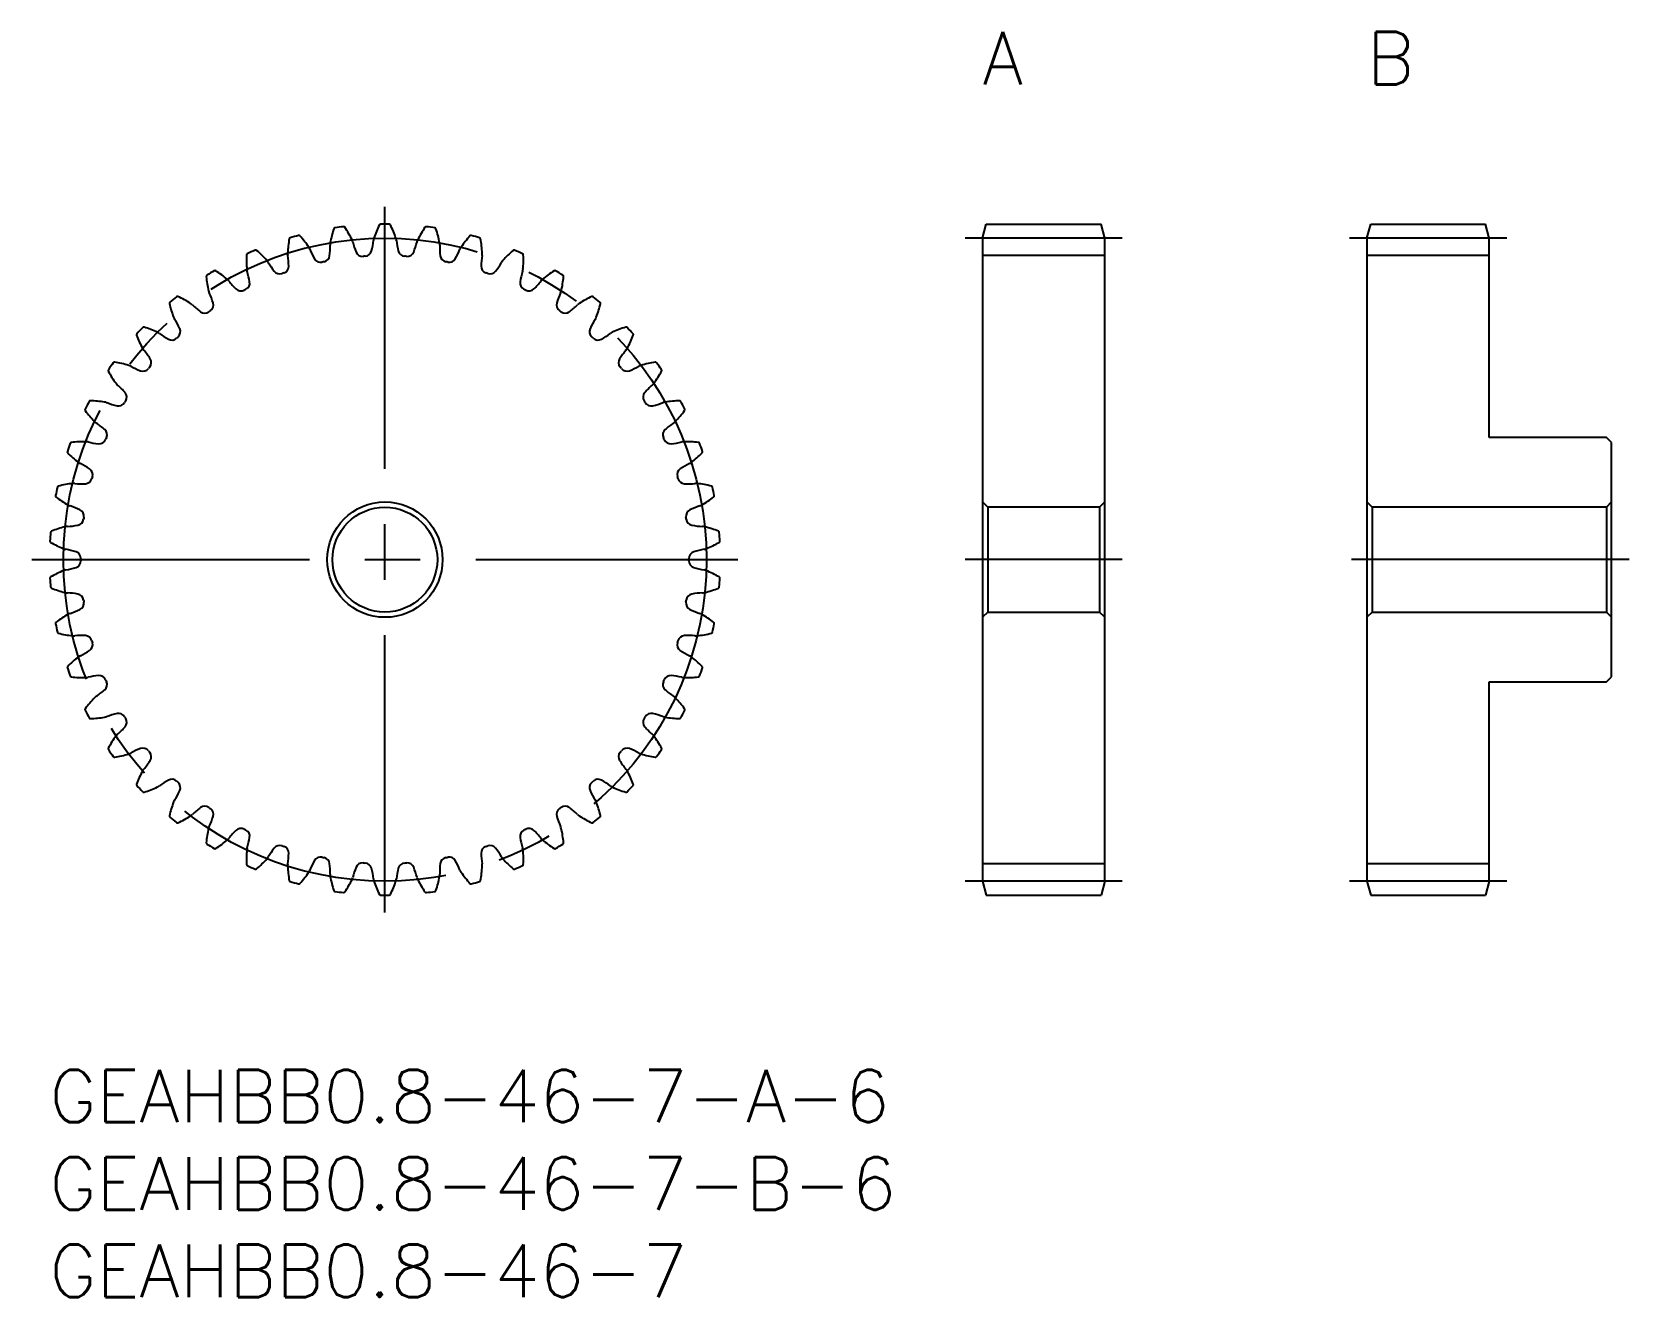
# Model space of a CAD drawing. Extents: x -1 to 90.4, y -13 to 59.4.
import ezdxf

# ---------------------------------------------------------------- set-up
doc = ezdxf.new("R2010")
doc.units = 0
doc.header["$LTSCALE"] = 0.5
doc.linetypes.add('CENTER', pattern=[50.8, 31.75, -6.35, 6.35, -6.35])
for name, color, linetype in [('MSM_CENTER', 1, 'CENTER'), ('MSM_CONTINUOUS', 7, 'CONTINUOUS'), ('MSM_PART_NUMBER', 7, 'CONTINUOUS')]:
    doc.layers.add(name, color=color, linetype=linetype)
doc.styles.get("Standard").update_dxf_attribs({"font": 'txt.shx', "height": 1, "bigfont": 'bigfont.shx'})

# ---------------------------------------------------------------- blocks, each defined once
blk = doc.blocks.new('*U2')
at = {"layer": 'MSM_PART_NUMBER'}
blk.add_text('GEAHBB0.8-46-7-A-6', height=3, dxfattribs=at).set_placement((0, -3))
blk = doc.blocks.new('*U3')
at = {"layer": 'MSM_PART_NUMBER'}
blk.add_text('GEAHBB0.8-46-7-B-6', height=3, dxfattribs=at).set_placement((0, -8))
blk = doc.blocks.new('*U4')
at = {"layer": 'MSM_PART_NUMBER'}
blk.add_text('GEAHBB0.8-46-7', height=3, dxfattribs=at).set_placement((0, -13))
blk = doc.blocks.new('*U5')
at = {"layer": 'MSM_PART_NUMBER'}
blk.add_text('A', height=3, dxfattribs=at).set_placement((53.4, 56.4))
blk = doc.blocks.new('*U6')
at = {"layer": 'MSM_PART_NUMBER'}
blk.add_text('B', height=3, dxfattribs=at).set_placement((75.4, 56.4))

msp = doc.modelspace()

# ---------------------------------------------------------------- linework, layer by layer
at = {"layer": 'MSM_CENTER'}
for p, q in [((19.2, 9), (19.2, 49.4)), ((61.4, 47.6), (52.4, 47.6)), ((83.4, 47.6), (74.4, 47.6)), ((-1, 29.2), (39.4, 29.2)), ((61.4, 29.2), (52.4, 29.2)), ((90.4, 29.2), (74.4, 29.2)), ((61.4, 10.8), (52.4, 10.8)), ((83.4, 10.8), (74.4, 10.8))]:
    msp.add_line(p, q, dxfattribs=at)
msp.add_circle((19.2, 29.2), 18.4, dxfattribs=at)
at = {"layer": 'MSM_CONTINUOUS'}
for p, q in [((53.4, 47.6), (53.614, 48.4)), ((53.4, 47.6), (53.4, 10.8)), ((53.614, 48.4), (60.186, 48.4)), ((60.4, 47.6), (60.186, 48.4)), ((60.4, 10.8), (60.4, 47.6)), ((75.4, 47.6), (75.614, 48.4)), ((75.4, 47.6), (75.4, 10.8)), ((75.614, 48.4), (82.186, 48.4)), ((82.4, 47.6), (82.186, 48.4)), ((82.4, 36.2), (82.4, 47.6)), ((60.4, 46.6), (53.4, 46.6)), ((82.4, 46.6), (75.4, 46.6)), ((89.1, 36.2), (82.4, 36.2)), ((89.4, 35.9), (89.1, 36.2)), ((89.4, 22.5), (89.4, 35.9)), ((53.4, 32.5), (53.7, 32.2)), ((53.7, 32.2), (53.7, 26.2)), ((60.1, 32.2), (53.7, 32.2)), ((60.1, 32.2), (60.4, 32.5)), ((60.1, 32.2), (60.1, 26.2)), ((75.4, 32.5), (75.7, 32.2)), ((75.7, 32.2), (75.7, 26.2)), ((89.1, 32.2), (75.7, 32.2)), ((89.1, 32.2), (89.4, 32.5)), ((89.1, 32.2), (89.1, 26.2)), ((53.7, 26.2), (53.4, 25.9)), ((53.7, 26.2), (60.1, 26.2)), ((60.4, 25.9), (60.1, 26.2)), ((75.7, 26.2), (75.4, 25.9)), ((75.7, 26.2), (89.1, 26.2)), ((89.4, 25.9), (89.1, 26.2)), ((82.4, 10.8), (82.4, 22.2)), ((82.4, 22.2), (89.1, 22.2)), ((89.1, 22.2), (89.4, 22.5)), ((60.4, 11.8), (53.4, 11.8)), ((82.4, 11.8), (75.4, 11.8)), ((53.4, 10.8), (53.614, 10)), ((60.4, 10.8), (60.186, 10)), ((75.4, 10.8), (75.614, 10)), ((82.4, 10.8), (82.186, 10)), ((53.614, 10), (60.186, 10)), ((75.614, 10), (82.186, 10))]:
    msp.add_line(p, q, dxfattribs=at)
for radius in [3.3, 3]:
    msp.add_circle((19.2, 29.2), radius, dxfattribs=at)
for centre, radius, start, end in [((19.379, 46.498), 5.75, 169.3754, 177.6087), ((13.806, 47.543), 0.08, 106.38657, 169.3754), ((19.2, 29.2), 19.2, 104.91777, 106.38657), ((14.278, 47.676), 0.08, 41.92895, 104.91777), ((10.06, 43.887), 5.75, 33.69565, 41.92895), ((21.732, 46.313), 5.75, 161.54931, 169.78261), ((16.354, 48.107), 0.08, 98.56049, 161.54931), ((19.2, 29.2), 19.2, 97.09169, 98.56049), ((16.839, 48.174), 0.08, 34.10292, 97.09169), ((12.145, 44.995), 5.75, 25.86956, 34.10286), ((19.2, 47.385), 0.661, 161.95652, 173.36035), ((24.039, 45.808), 5.75, 153.72322, 161.95652), ((18.955, 48.318), 0.08, 90.7344, 153.72322), ((19.2, 29.2), 19.2, 89.2656, 90.7344), ((19.445, 48.318), 0.08, 26.27678, 89.2656), ((14.361, 45.808), 5.75, 18.04348, 26.27678), ((19.2, 47.385), 0.661, 6.63965, 18.04348), ((26.255, 44.995), 5.75, 145.89714, 154.13044), ((21.561, 48.174), 0.08, 82.90831, 145.89714), ((19.2, 29.2), 19.2, 81.43951, 82.90831), ((22.046, 48.107), 0.08, 18.45069, 81.43947), ((16.668, 46.313), 5.75, 10.21739, 18.45069), ((28.34, 43.887), 5.75, 138.07105, 146.30435), ((24.122, 47.676), 0.08, 75.08223, 138.07105), ((19.2, 29.2), 19.2, 73.61343, 75.08223), ((24.594, 47.543), 0.08, 10.6246, 73.61338), ((19.021, 46.498), 5.75, 2.3913, 10.6246), ((17.022, 46.361), 5.75, 177.20148, 185.43478), ((11.358, 46.638), 0.08, 114.21266, 177.20148), ((19.2, 29.2), 19.2, 112.74386, 114.21266), ((11.808, 46.833), 0.08, 49.7551, 112.74386), ((8.145, 42.505), 5.75, 41.52174, 49.75504), ((14.294, 46.71), 0.661, 177.60869, 189.01252), ((14.294, 46.71), 0.661, 22.29183, 33.69566), ((19.161, 48.706), 4.6, 202.29182, 209.85269), ((11.464, 47.106), 4.6, 353.62557, 1.18644), ((16.724, 47.215), 0.661, 169.78261, 181.18644), ((16.724, 47.215), 0.661, 14.46574, 25.86957), ((21.818, 48.529), 4.6, 194.46573, 202.0266), ((17.924, 46.954), 0.4, 202.0266, 274.10974), ((18.046, 46.963), 0.4, 273.71635, 345.79949), ((13.975, 47.993), 4.6, 345.79948, 353.36035), ((24.425, 47.993), 4.6, 186.63965, 194.20052), ((20.354, 46.963), 0.4, 194.20051, 266.28365), ((20.476, 46.954), 0.4, 265.89026, 337.9734), ((16.582, 48.529), 4.6, 337.9734, 345.53427), ((21.676, 47.215), 0.661, 154.13043, 165.53426), ((21.676, 47.215), 0.661, 358.81356, 10.21739), ((26.936, 47.106), 4.6, 178.81356, 186.37443), ((19.239, 48.706), 4.6, 330.14731, 337.70818), ((24.106, 46.71), 0.661, 146.30434, 157.70817), ((24.106, 46.71), 0.661, 350.98748, 2.39131), ((30.255, 42.505), 5.75, 130.24496, 138.47826), ((26.592, 46.833), 0.08, 67.25614, 130.24496), ((19.2, 29.2), 19.2, 65.78734, 67.25614), ((27.042, 46.638), 0.08, 2.79852, 65.78729), ((21.378, 46.361), 5.75, 354.56522, 2.79852), ((19.2, 29.2), 19.2, 120.56995, 122.03875), ((9.476, 45.662), 0.08, 57.58112, 120.56995), ((6.436, 40.876), 5.75, 49.34783, 57.58112), ((11.955, 45.879), 0.661, 185.43478, 196.83861), ((11.955, 45.879), 0.661, 30.11791, 41.52174), ((16.506, 48.519), 4.6, 210.11791, 217.67878), ((13.182, 45.952), 0.4, 217.67878, 289.76191), ((13.297, 45.993), 0.4, 289.36852, 1.45166), ((9.098, 45.886), 4.6, 1.45166, 9.01253), ((15.519, 46.615), 0.4, 209.85269, 281.93583), ((19.2, 29.2), 17.4, 101.54244, 101.93583), ((15.638, 46.64), 0.4, 281.54244, 353.62557), ((19.2, 29.2), 17.4, 93.71635, 94.10974), ((19.2, 29.2), 17.4, 85.89026, 86.28365), ((22.762, 46.64), 0.4, 186.37443, 258.45756), ((19.2, 29.2), 17.4, 78.06417, 78.45756), ((22.881, 46.615), 0.4, 258.06417, 330.14731), ((29.302, 45.886), 4.6, 170.98747, 178.54834), ((25.103, 45.993), 0.4, 178.54834, 250.63148), ((25.218, 45.952), 0.4, 250.23809, 322.32122), ((21.894, 48.519), 4.6, 322.32122, 329.88209), ((26.445, 45.879), 0.661, 138.47826, 149.88209), ((26.445, 45.879), 0.661, 343.16139, 354.56522), ((31.964, 40.876), 5.75, 122.41888, 130.65217), ((28.924, 45.662), 0.08, 59.43005, 122.41888), ((19.2, 29.2), 19.2, 57.96125, 59.43005), ((9.057, 45.408), 0.08, 122.03875, 185.02757), ((14.705, 45.905), 5.75, 185.02757, 193.26087), ((9.752, 44.737), 0.661, 37.944, 49.34783), ((13.9, 47.972), 4.6, 217.944, 225.50486), ((11.065, 45.032), 0.4, 297.19461, 9.27775), ((6.92, 44.355), 4.6, 9.27775, 16.83861), ((19.2, 29.2), 17.4, 109.36852, 109.76191), ((19.2, 29.2), 17.4, 70.23809, 70.63148), ((27.335, 45.032), 0.4, 170.72225, 242.80539), ((31.48, 44.355), 4.6, 163.16139, 170.72225), ((24.5, 47.972), 4.6, 314.49514, 322.056), ((28.648, 44.737), 0.661, 130.65217, 142.056), ((23.695, 45.905), 5.75, 346.73913, 354.97243), ((29.343, 45.408), 0.08, 354.97243, 57.96121), ((6.944, 43.876), 0.08, 129.86483, 192.85366), ((19.2, 29.2), 19.2, 128.39604, 129.86483), ((7.325, 44.185), 0.08, 65.40721, 128.39604), ((4.965, 39.029), 5.75, 57.17391, 65.40721), ((9.752, 44.737), 0.661, 193.26087, 204.6647), ((4.971, 42.542), 4.6, 17.10383, 24.6647), ((8.985, 43.777), 0.4, 305.0207, 17.10383), ((10.957, 44.976), 0.4, 225.50486, 297.588), ((19.2, 29.2), 17.4, 117.19461, 117.588), ((19.2, 29.2), 17.4, 62.412, 62.80539), ((27.443, 44.976), 0.4, 242.412, 314.49514), ((29.415, 43.777), 0.4, 162.89617, 234.9793), ((33.429, 42.542), 4.6, 155.3353, 162.89617), ((28.648, 44.737), 0.661, 335.3353, 346.73913), ((33.435, 39.029), 5.75, 114.59279, 122.82609), ((31.075, 44.185), 0.08, 51.60396, 114.59279), ((19.2, 29.2), 19.2, 50.13517, 51.60396), ((31.456, 43.876), 0.08, 347.14634, 50.13512), ((12.472, 45.137), 5.75, 192.85366, 201.08696), ((7.724, 43.306), 0.661, 201.08695, 212.49078), ((7.724, 43.306), 0.661, 45.77009, 57.17392), ((11.393, 47.076), 4.6, 225.77008, 233.33095), ((8.885, 43.707), 0.4, 233.33095, 305.41409), ((19.2, 29.2), 17.4, 125.0207, 125.41409), ((19.2, 29.2), 17.4, 54.58591, 54.9793), ((29.515, 43.707), 0.4, 234.58591, 306.66905), ((27.007, 47.076), 4.6, 306.66905, 314.22992), ((30.676, 43.306), 0.661, 122.82608, 134.22991), ((30.676, 43.306), 0.661, 327.50922, 338.91305), ((25.928, 45.137), 5.75, 338.91304, 347.14634), ((5.06, 42.07), 0.08, 137.69092, 200.67975), ((19.2, 29.2), 19.2, 136.22212, 137.69092), ((5.395, 42.428), 0.08, 73.23336, 136.22212), ((3.759, 36.999), 5.75, 65, 73.2333), ((5.91, 41.612), 0.661, 53.59617, 65), ((9.032, 45.846), 4.6, 233.59617, 241.15704), ((3.287, 40.48), 4.6, 24.92992, 32.49079), ((7.095, 42.251), 0.4, 312.84678, 24.92992), ((31.305, 42.251), 0.4, 155.07008, 227.15322), ((35.113, 40.48), 4.6, 147.50921, 155.07008), ((29.368, 45.846), 4.6, 298.84296, 306.40383), ((32.49, 41.612), 0.661, 115, 126.40383), ((34.641, 36.999), 5.75, 106.7667, 115), ((33.005, 42.428), 0.08, 43.77788, 106.7667), ((19.2, 29.2), 19.2, 42.30908, 43.77788), ((33.34, 42.07), 0.08, 339.32025, 42.30904), ((10.365, 44.073), 5.75, 200.67975, 208.91304), ((5.91, 41.612), 0.661, 208.91304, 220.31687), ((1.899, 38.208), 4.6, 32.75601, 40.31687), ((7.006, 42.167), 0.4, 241.15704, 313.24017), ((19.2, 29.2), 17.4, 132.84678, 133.24017), ((19.2, 29.2), 17.4, 46.75983, 47.15322), ((31.394, 42.167), 0.4, 226.75983, 298.84296), ((36.501, 38.208), 4.6, 139.68313, 147.24399), ((32.49, 41.612), 0.661, 319.68313, 331.08696), ((28.035, 44.073), 5.75, 331.08696, 339.32025), ((19.2, 29.2), 19.2, 144.04821, 145.51701), ((3.722, 40.425), 0.08, 81.05938, 144.04821), ((2.841, 34.824), 5.75, 72.82609, 81.05938), ((4.344, 39.687), 0.661, 61.42226, 72.82609), ((6.86, 44.306), 4.6, 241.42226, 248.98312), ((19.2, 29.2), 17.4, 140.67287, 141.06626), ((5.431, 40.481), 0.4, 320.67287, 32.75601), ((32.969, 40.481), 0.4, 147.24399, 219.32713), ((19.2, 29.2), 17.4, 38.93374, 39.32713), ((31.54, 44.306), 4.6, 291.01688, 298.57774), ((34.056, 39.687), 0.661, 107.17391, 118.57774), ((35.559, 34.824), 5.75, 98.94062, 107.17391), ((34.678, 40.425), 0.08, 35.95179, 98.94062), ((19.2, 29.2), 19.2, 34.48299, 35.95179), ((3.439, 40.025), 0.08, 145.51701, 208.50583), ((8.422, 42.731), 5.75, 208.50583, 216.73913), ((5.354, 40.386), 0.4, 248.98312, 321.06626), ((33.046, 40.386), 0.4, 218.93374, 291.01688), ((29.978, 42.731), 5.75, 323.26087, 331.49417), ((34.961, 40.025), 0.08, 331.49417, 34.48295), ((4.344, 39.687), 0.661, 216.73913, 228.14296), ((0.833, 35.768), 4.6, 40.58209, 48.14296), ((4.023, 38.501), 0.4, 328.49896, 40.58209), ((34.377, 38.501), 0.4, 139.41791, 211.50104), ((37.567, 35.768), 4.6, 131.85704, 139.41791), ((34.056, 39.687), 0.661, 311.85704, 323.26087), ((2.112, 37.778), 0.08, 153.34309, 216.33192), ((19.2, 29.2), 19.2, 151.8743, 153.34309), ((6.68, 41.137), 5.75, 216.33192, 224.56522), ((2.338, 38.213), 0.08, 88.88547, 151.8743), ((2.227, 32.544), 5.75, 80.65217, 88.88547), ((3.054, 37.566), 0.661, 69.24835, 80.65218), ((4.918, 42.486), 4.6, 249.24834, 256.80921), ((3.96, 38.396), 0.4, 256.80921, 328.89235), ((19.2, 29.2), 17.4, 148.49896, 148.89235), ((19.2, 29.2), 17.4, 31.10765, 31.50104), ((34.44, 38.396), 0.4, 211.10765, 283.19079), ((33.482, 42.486), 4.6, 283.19079, 290.75166), ((35.346, 37.566), 0.661, 99.34782, 110.75165), ((36.173, 32.544), 5.75, 91.11453, 99.34783), ((31.72, 41.137), 5.75, 315.43478, 323.66808), ((36.062, 38.213), 0.08, 28.1257, 91.11453), ((19.2, 29.2), 19.2, 26.65691, 28.1257), ((36.288, 37.778), 0.08, 323.66808, 26.65687), ((3.054, 37.566), 0.661, 224.56521, 235.96904), ((0.11, 33.206), 4.6, 48.40818, 55.96905), ((2.898, 36.348), 0.4, 336.32504, 48.40818), ((35.502, 36.348), 0.4, 131.59182, 203.67496), ((38.29, 33.206), 4.6, 124.03095, 131.59182), ((35.346, 37.566), 0.661, 304.03096, 315.43479), ((19.2, 29.2), 19.2, 159.70038, 161.16918), ((1.268, 35.833), 0.08, 96.71156, 159.70038), ((1.93, 30.202), 5.75, 88.47826, 96.71156), ((2.065, 35.29), 0.661, 77.07443, 88.47826), ((3.242, 40.417), 4.6, 257.07443, 264.6353), ((2.849, 36.235), 0.4, 264.6353, 336.71843), ((19.2, 29.2), 17.4, 156.32504, 156.71843), ((19.2, 29.2), 17.4, 23.28157, 23.67496), ((35.551, 36.235), 0.4, 203.28157, 275.3647), ((35.158, 40.417), 4.6, 275.3647, 282.92557), ((36.335, 35.29), 0.661, 91.52174, 102.92557), ((36.47, 30.202), 5.75, 83.28844, 91.52174), ((37.132, 35.833), 0.08, 20.29962, 83.28844), ((19.2, 29.2), 19.2, 18.83082, 20.29962), ((1.103, 35.371), 0.08, 161.16918, 224.15801), ((5.171, 39.321), 5.75, 224.15801, 232.3913), ((2.065, 35.29), 0.661, 232.3913, 243.79513), ((36.335, 35.29), 0.661, 296.20487, 307.6087), ((33.229, 39.321), 5.75, 307.6087, 315.84199), ((37.297, 35.371), 0.08, 315.84199, 18.83077), ((-0.258, 30.57), 4.6, 56.23427, 63.79513), ((2.044, 33.944), 0.4, 272.46138, 344.54452), ((2.077, 34.061), 0.4, 344.15113, 56.23427), ((19.2, 29.2), 17.4, 164.15113, 164.54452), ((36.323, 34.061), 0.4, 123.76573, 195.84887), ((19.2, 29.2), 17.4, 15.45548, 15.84887), ((36.356, 33.944), 0.4, 195.45548, 267.53862), ((38.658, 30.57), 4.6, 116.20487, 123.76573), ((19.2, 29.2), 19.2, 167.52647, 168.99527), ((0.531, 33.33), 0.08, 104.53765, 167.52647), ((1.955, 27.841), 5.75, 96.30435, 104.53765), ((1.396, 32.9), 0.661, 84.90052, 96.30435), ((1.863, 38.14), 4.6, 264.90052, 272.46138), ((36.537, 38.14), 4.6, 267.53862, 275.09948), ((37.004, 32.9), 0.661, 83.69565, 95.09948), ((36.445, 27.841), 5.75, 75.46235, 83.69565), ((37.869, 33.33), 0.08, 12.47353, 75.46235), ((19.2, 29.2), 19.2, 11.00473, 12.47353), ((0.432, 32.85), 0.08, 168.99527, 231.98409), ((3.924, 37.317), 5.75, 231.98409, 240.21739), ((1.396, 32.9), 0.661, 240.21739, 251.62122), ((-0.263, 27.907), 4.6, 64.06035, 71.62122), ((1.574, 31.684), 0.4, 351.97722, 64.06035), ((36.826, 31.684), 0.4, 115.93965, 188.02278), ((38.663, 27.907), 4.6, 108.37878, 115.93965), ((37.004, 32.9), 0.661, 288.37878, 299.78261), ((34.476, 37.317), 5.75, 299.78261, 308.01591), ((37.968, 32.85), 0.08, 308.01591, 11.00469), ((2.3, 25.506), 5.75, 104.13043, 112.36373), ((1.058, 30.441), 0.661, 92.72661, 104.13044), ((0.808, 35.696), 4.6, 272.7266, 280.28747), ((1.558, 31.563), 0.4, 280.28747, 352.37061), ((19.2, 29.2), 17.4, 171.97722, 172.37061), ((19.2, 29.2), 17.4, 7.62939, 8.02278), ((36.842, 31.563), 0.4, 187.62939, 259.71253), ((37.592, 35.696), 4.6, 259.71253, 267.2734), ((37.342, 30.441), 0.661, 75.86956, 87.27339), ((36.1, 25.506), 5.75, 67.63627, 75.86957), ((0.109, 30.26), 0.08, 176.82136, 239.81018), ((19.2, 29.2), 19.2, 175.35256, 176.82136), ((0.143, 30.749), 0.08, 112.36373, 175.35255), ((2.961, 35.161), 5.75, 239.81018, 248.04348), ((35.439, 35.161), 5.75, 291.95652, 300.18982), ((38.257, 30.749), 0.08, 4.64744, 67.63627), ((38.291, 30.26), 0.08, 300.18982, 3.1786), ((19.2, 29.2), 19.2, 3.17864, 4.64744), ((1.058, 30.441), 0.661, 248.04347, 259.44731), ((0.094, 25.269), 4.6, 71.88644, 79.44731), ((1.4, 29.261), 0.4, 359.8033, 71.88644), ((19.2, 29.2), 17.4, 179.8033, 180.1967), ((37, 29.261), 0.4, 108.11356, 180.1967), ((19.2, 29.2), 17.4, 359.8033, 0.1967), ((38.306, 25.269), 4.6, 100.55269, 108.11356), ((37.342, 30.441), 0.661, 280.55269, 291.95653), ((2.961, 23.239), 5.75, 111.95652, 120.18982), ((1.058, 27.959), 0.661, 100.55269, 111.95653), ((0.094, 33.131), 4.6, 280.55269, 288.11356), ((1.4, 29.139), 0.4, 288.11356, 0.1967), ((37, 29.139), 0.4, 179.8033, 251.88644), ((38.306, 33.131), 4.6, 251.88644, 259.44731), ((37.342, 27.959), 0.661, 68.04347, 79.44731), ((35.439, 23.239), 5.75, 59.81018, 68.04348), ((0.109, 28.14), 0.08, 120.18988, 183.17862), ((19.2, 29.2), 19.2, 183.17864, 184.64744), ((0.143, 27.651), 0.08, 184.64744, 247.63627), ((2.3, 32.894), 5.75, 247.63627, 255.86957), ((36.1, 32.894), 5.75, 284.13043, 292.36373), ((38.257, 27.651), 0.08, 292.36373, 355.35252), ((38.291, 28.14), 0.08, 356.82136, 59.81018), ((19.2, 29.2), 19.2, 355.35256, 356.82136), ((1.058, 27.959), 0.661, 255.86956, 267.27339), ((0.808, 22.704), 4.6, 79.71253, 87.2734), ((1.558, 26.837), 0.4, 7.62939, 79.71253), ((1.574, 26.716), 0.4, 295.93965, 8.02278), ((19.2, 29.2), 17.4, 187.62939, 188.02278), ((36.826, 26.716), 0.4, 171.97722, 244.06035), ((19.2, 29.2), 17.4, 351.97722, 352.37061), ((36.842, 26.837), 0.4, 100.28747, 172.37061), ((37.592, 22.704), 4.6, 92.7266, 100.28747), ((37.342, 27.959), 0.661, 272.72661, 284.13044), ((0.432, 25.55), 0.08, 128.01597, 191.00471), ((3.924, 21.083), 5.75, 119.78261, 128.01591), ((1.396, 25.5), 0.661, 108.37878, 119.78261), ((-0.263, 30.493), 4.6, 288.37878, 295.93965), ((38.663, 30.493), 4.6, 244.06035, 251.62122), ((37.004, 25.5), 0.661, 60.21739, 71.62122), ((34.476, 21.083), 5.75, 51.98409, 60.21739), ((37.968, 25.55), 0.08, 348.99527, 51.98409), ((19.2, 29.2), 19.2, 191.00473, 192.47353), ((0.531, 25.07), 0.08, 192.47353, 255.46235), ((1.955, 30.559), 5.75, 255.46235, 263.69565), ((1.396, 25.5), 0.661, 263.69565, 275.09948), ((1.863, 20.26), 4.6, 87.53862, 95.09948), ((2.044, 24.456), 0.4, 15.45548, 87.53862), ((36.356, 24.456), 0.4, 92.46138, 164.54452), ((36.537, 20.26), 4.6, 84.90052, 92.46138), ((37.004, 25.5), 0.661, 264.90052, 276.30435), ((36.445, 30.559), 5.75, 276.30435, 284.53765), ((37.869, 25.07), 0.08, 284.53765, 347.52643), ((19.2, 29.2), 19.2, 347.52647, 348.99527), ((-0.258, 27.83), 4.6, 296.20487, 303.76573), ((2.077, 24.339), 0.4, 303.76573, 15.84887), ((19.2, 29.2), 17.4, 195.45548, 195.84887), ((36.323, 24.339), 0.4, 164.15113, 236.23427), ((19.2, 29.2), 17.4, 344.15113, 344.54452), ((38.658, 27.83), 4.6, 236.23427, 243.79513), ((1.103, 23.029), 0.08, 135.84199, 198.83079), ((19.2, 29.2), 19.2, 198.83082, 200.29962), ((5.171, 19.079), 5.75, 127.6087, 135.84199), ((2.065, 23.11), 0.661, 116.20487, 127.6087), ((36.335, 23.11), 0.661, 52.3913, 63.79513), ((33.229, 19.079), 5.75, 44.15801, 52.3913), ((19.2, 29.2), 19.2, 339.70038, 341.16918), ((37.297, 23.029), 0.08, 341.16918, 44.15801), ((1.268, 22.567), 0.08, 200.29962, 263.28844), ((1.93, 28.198), 5.75, 263.28844, 271.52174), ((2.065, 23.11), 0.661, 271.52174, 282.92557), ((3.242, 17.983), 4.6, 95.3647, 102.92557), ((2.849, 22.165), 0.4, 23.28157, 95.3647), ((2.898, 22.052), 0.4, 311.59182, 23.67496), ((19.2, 29.2), 17.4, 203.28157, 203.67496), ((35.502, 22.052), 0.4, 156.32504, 228.40818), ((19.2, 29.2), 17.4, 336.32504, 336.71843), ((35.551, 22.165), 0.4, 84.6353, 156.71843), ((35.158, 17.983), 4.6, 77.07443, 84.6353), ((36.335, 23.11), 0.661, 257.07443, 268.47826), ((36.47, 28.198), 5.75, 268.47826, 276.71156), ((37.132, 22.567), 0.08, 276.71156, 339.70034), ((6.68, 17.263), 5.75, 135.43478, 143.66808), ((3.054, 20.834), 0.661, 124.03096, 135.43479), ((0.11, 25.194), 4.6, 304.03095, 311.59182), ((38.29, 25.194), 4.6, 228.40818, 235.96905), ((35.346, 20.834), 0.661, 44.56521, 55.96904), ((31.72, 17.263), 5.75, 36.33192, 44.56522), ((2.112, 20.622), 0.08, 143.66814, 206.65688), ((19.2, 29.2), 19.2, 206.65691, 208.1257), ((2.338, 20.187), 0.08, 208.1257, 271.11453), ((2.227, 25.856), 5.75, 271.11453, 279.34783), ((3.054, 20.834), 0.661, 279.34782, 290.75165), ((4.918, 15.914), 4.6, 103.19079, 110.75166), ((3.96, 20.004), 0.4, 31.10765, 103.19079), ((19.2, 29.2), 17.4, 211.10765, 211.50104), ((4.023, 19.899), 0.4, 319.41791, 31.50104), ((34.377, 19.899), 0.4, 148.49896, 220.58209), ((19.2, 29.2), 17.4, 328.49896, 328.89235), ((34.44, 20.004), 0.4, 76.80921, 148.89235), ((33.482, 15.914), 4.6, 69.24834, 76.80921), ((35.346, 20.834), 0.661, 249.24835, 260.65218), ((36.173, 25.856), 5.75, 260.65217, 268.88547), ((36.062, 20.187), 0.08, 268.88547, 331.87426), ((19.2, 29.2), 19.2, 331.8743, 333.34309), ((36.288, 20.622), 0.08, 333.34309, 36.33192), ((4.344, 18.713), 0.661, 131.85704, 143.26087), ((0.833, 22.632), 4.6, 311.85704, 319.41791), ((37.567, 22.632), 4.6, 220.58209, 228.14296), ((34.056, 18.713), 0.661, 36.73913, 48.14296), ((3.439, 18.375), 0.08, 151.49417, 214.48297), ((8.422, 15.669), 5.75, 143.26087, 151.49417), ((19.2, 29.2), 19.2, 214.48299, 215.95179), ((6.86, 14.094), 4.6, 111.01688, 118.57774), ((5.354, 18.014), 0.4, 38.93374, 111.01688), ((33.046, 18.014), 0.4, 68.98312, 141.06626), ((31.54, 14.094), 4.6, 61.42226, 68.98312), ((29.978, 15.669), 5.75, 28.50583, 36.73913), ((19.2, 29.2), 19.2, 324.04821, 325.51701), ((34.961, 18.375), 0.08, 325.51701, 28.50583), ((3.722, 17.975), 0.08, 215.95179, 278.94062), ((2.841, 23.576), 5.75, 278.94062, 287.17391), ((4.344, 18.713), 0.661, 287.17391, 298.57774), ((1.899, 20.192), 4.6, 319.68313, 327.24399), ((19.2, 29.2), 17.4, 218.93374, 219.32713), ((5.431, 17.919), 0.4, 327.24399, 39.32713), ((32.969, 17.919), 0.4, 140.67287, 212.75601), ((36.501, 20.192), 4.6, 212.75601, 220.31687), ((19.2, 29.2), 17.4, 320.67287, 321.06626), ((34.056, 18.713), 0.661, 241.42226, 252.82609), ((35.559, 23.576), 5.75, 252.82609, 261.05938), ((34.678, 17.975), 0.08, 261.05938, 324.04817), ((10.365, 14.327), 5.75, 151.08696, 159.32025), ((5.91, 16.788), 0.661, 139.68313, 151.08696), ((9.032, 12.554), 4.6, 118.84296, 126.40383), ((7.006, 16.233), 0.4, 46.75983, 118.84296), ((19.2, 29.2), 17.4, 226.75983, 227.15322), ((19.2, 29.2), 17.4, 312.84678, 313.24017), ((31.394, 16.233), 0.4, 61.15704, 133.24017), ((29.368, 12.554), 4.6, 53.59617, 61.15704), ((32.49, 16.788), 0.661, 28.91304, 40.31687), ((28.035, 14.327), 5.75, 20.67975, 28.91304), ((5.06, 16.33), 0.08, 159.32025, 222.30905), ((19.2, 29.2), 19.2, 222.30908, 223.77788), ((5.395, 15.972), 0.08, 223.77788, 286.7667), ((3.759, 21.401), 5.75, 286.7667, 295), ((5.91, 16.788), 0.661, 295, 306.40383), ((3.287, 17.92), 4.6, 327.50921, 335.07008), ((7.095, 16.149), 0.4, 335.07008, 47.15322), ((31.305, 16.149), 0.4, 132.84678, 204.92992), ((35.113, 17.92), 4.6, 204.92992, 212.49079), ((32.49, 16.788), 0.661, 233.59617, 245), ((34.641, 21.401), 5.75, 245, 253.2333), ((33.005, 15.972), 0.08, 253.2333, 316.22208), ((19.2, 29.2), 19.2, 316.22212, 317.69092), ((33.34, 16.33), 0.08, 317.69092, 20.67975), ((12.472, 13.263), 5.75, 158.91304, 167.14634), ((7.724, 15.094), 0.661, 147.50922, 158.91305), ((11.393, 11.324), 4.6, 126.66905, 134.22992), ((8.885, 14.693), 0.4, 54.58591, 126.66905), ((19.2, 29.2), 17.4, 234.58591, 234.9793), ((8.985, 14.623), 0.4, 342.89617, 54.9793), ((29.415, 14.623), 0.4, 125.0207, 197.10383), ((19.2, 29.2), 17.4, 305.0207, 305.41409), ((29.515, 14.693), 0.4, 53.33095, 125.41409), ((27.007, 11.324), 4.6, 45.77008, 53.33095), ((30.676, 15.094), 0.661, 21.08695, 32.49078), ((25.928, 13.263), 5.75, 12.85366, 21.08696), ((6.944, 14.524), 0.08, 167.14634, 230.13514), ((19.2, 29.2), 19.2, 230.13517, 231.60396), ((7.325, 14.215), 0.08, 231.60396, 294.59279), ((4.965, 19.371), 5.75, 294.59279, 302.82609), ((7.724, 15.094), 0.661, 302.82608, 314.22991), ((14.705, 12.495), 5.75, 166.73913, 174.97243), ((9.752, 13.663), 0.661, 155.3353, 166.73913), ((4.971, 15.858), 4.6, 335.3353, 342.89617), ((10.957, 13.424), 0.4, 62.412, 134.49514), ((19.2, 29.2), 17.4, 242.412, 242.80539), ((11.065, 13.368), 0.4, 350.72225, 62.80539), ((27.335, 13.368), 0.4, 117.19461, 189.27775), ((19.2, 29.2), 17.4, 297.19461, 297.588), ((27.443, 13.424), 0.4, 45.50486, 117.588), ((33.429, 15.858), 4.6, 197.10383, 204.6647), ((28.648, 13.663), 0.661, 13.26087, 24.6647), ((23.695, 12.495), 5.75, 5.02757, 13.26087), ((30.676, 15.094), 0.661, 225.77009, 237.17392), ((33.435, 19.371), 5.75, 237.17391, 245.40721), ((31.075, 14.215), 0.08, 245.40721, 308.396), ((19.2, 29.2), 19.2, 308.39604, 309.86483), ((31.456, 14.524), 0.08, 309.86483, 12.85366), ((9.057, 12.992), 0.08, 174.97243, 237.96123), ((19.2, 29.2), 19.2, 237.96125, 239.43005), ((6.436, 17.524), 5.75, 302.41888, 310.65217), ((9.752, 13.663), 0.661, 310.65217, 322.056), ((13.9, 10.428), 4.6, 134.49514, 142.056), ((6.92, 14.045), 4.6, 343.16139, 350.72225), ((13.182, 12.448), 0.4, 70.23809, 142.32122), ((19.2, 29.2), 17.4, 250.23809, 250.63148), ((19.2, 29.2), 17.4, 289.36852, 289.76191), ((25.218, 12.448), 0.4, 37.67878, 109.76191), ((31.48, 14.045), 4.6, 189.27775, 196.83861), ((24.5, 10.428), 4.6, 37.944, 45.50486), ((28.648, 13.663), 0.661, 217.944, 229.34783), ((31.964, 17.524), 5.75, 229.34783, 237.58112), ((19.2, 29.2), 19.2, 300.56995, 302.03875), ((29.343, 12.992), 0.08, 302.03875, 5.02757), ((9.476, 12.738), 0.08, 239.43005, 302.41888), ((17.022, 12.039), 5.75, 174.56522, 182.79852), ((11.955, 12.521), 0.661, 163.16139, 174.56522), ((8.145, 15.895), 5.75, 310.24496, 318.47826), ((11.955, 12.521), 0.661, 318.47826, 329.88209), ((16.506, 9.881), 4.6, 142.32122, 149.88209), ((13.297, 12.407), 0.4, 358.54834, 70.63148), ((9.098, 12.514), 4.6, 350.98747, 358.54834), ((19.161, 9.694), 4.6, 150.14731, 157.70818), ((15.519, 11.785), 0.4, 78.06417, 150.14731), ((19.2, 29.2), 17.4, 258.06417, 258.45756), ((15.638, 11.76), 0.4, 6.37443, 78.45756), ((22.762, 11.76), 0.4, 101.54244, 173.62557), ((19.2, 29.2), 17.4, 281.54244, 281.93583), ((22.881, 11.785), 0.4, 29.85269, 101.93583), ((19.239, 9.694), 4.6, 22.29182, 29.85269), ((25.103, 12.407), 0.4, 109.36852, 181.45166), ((29.302, 12.514), 4.6, 181.45166, 189.01253), ((21.894, 9.881), 4.6, 30.11791, 37.67878), ((26.445, 12.521), 0.661, 210.11791, 221.52174), ((30.255, 15.895), 5.75, 221.52174, 229.75504), ((26.445, 12.521), 0.661, 5.43478, 16.83861), ((21.378, 12.039), 5.75, 357.20148, 5.43478), ((28.924, 12.738), 0.08, 237.58112, 300.56991), ((11.358, 11.762), 0.08, 182.79852, 245.78731), ((19.2, 29.2), 19.2, 245.78734, 247.25614), ((11.808, 11.567), 0.08, 247.25614, 310.24496), ((14.294, 11.69), 0.661, 170.98748, 182.39131), ((19.379, 11.902), 5.75, 182.3913, 190.6246), ((10.06, 14.513), 5.75, 318.07105, 326.30435), ((14.294, 11.69), 0.661, 326.30434, 337.70817), ((11.464, 11.294), 4.6, 358.81356, 6.37443), ((16.724, 11.185), 0.661, 178.81356, 190.21739), ((21.732, 12.087), 5.75, 190.21739, 198.45069), ((16.724, 11.185), 0.661, 334.13043, 345.53426), ((21.818, 9.871), 4.6, 157.9734, 165.53427), ((17.924, 11.446), 0.4, 85.89026, 157.9734), ((19.2, 29.2), 17.4, 265.89026, 266.28365), ((18.046, 11.437), 0.4, 14.20051, 86.28365), ((13.975, 10.407), 4.6, 6.63965, 14.20052), ((24.425, 10.407), 4.6, 165.79948, 173.36035), ((20.354, 11.437), 0.4, 93.71635, 165.79949), ((19.2, 29.2), 17.4, 273.71635, 274.10974), ((20.476, 11.446), 0.4, 22.0266, 94.10974), ((16.582, 9.871), 4.6, 14.46573, 22.0266), ((21.676, 11.185), 0.661, 194.46574, 205.86957), ((16.668, 12.087), 5.75, 341.54931, 349.78261), ((21.676, 11.185), 0.661, 349.78261, 1.18644), ((26.936, 11.294), 4.6, 173.62557, 181.18644), ((24.106, 11.69), 0.661, 202.29183, 213.69566), ((28.34, 14.513), 5.75, 213.69565, 221.92895), ((19.021, 11.902), 5.75, 349.3754, 357.6087), ((24.106, 11.69), 0.661, 357.60869, 9.01252), ((26.592, 11.567), 0.08, 229.75504, 292.74383), ((19.2, 29.2), 19.2, 292.74386, 294.21266), ((27.042, 11.762), 0.08, 294.21266, 357.20148), ((13.806, 10.857), 0.08, 190.6246, 253.6134), ((19.2, 29.2), 19.2, 253.61343, 255.08223), ((14.278, 10.724), 0.08, 255.08223, 318.07105), ((16.354, 10.293), 0.08, 198.45069, 261.43948), ((19.2, 29.2), 19.2, 261.43951, 262.90831), ((16.839, 10.226), 0.08, 262.90831, 325.89714), ((12.145, 13.405), 5.75, 325.89714, 334.13044), ((19.2, 11.015), 0.661, 186.63965, 198.04348), ((24.039, 12.592), 5.75, 198.04348, 206.27678), ((14.361, 12.592), 5.75, 333.72322, 341.95652), ((19.2, 11.015), 0.661, 341.95652, 353.36035), ((26.255, 13.405), 5.75, 205.86956, 214.10286), ((21.561, 10.226), 0.08, 214.10286, 277.09166), ((19.2, 29.2), 19.2, 277.09169, 278.56049), ((22.046, 10.293), 0.08, 278.56049, 341.54931), ((24.122, 10.724), 0.08, 221.92895, 284.91774), ((19.2, 29.2), 19.2, 284.91777, 286.38657), ((24.594, 10.857), 0.08, 286.38657, 349.3754), ((18.955, 10.082), 0.08, 206.27678, 269.26557), ((19.2, 29.2), 19.2, 269.2656, 270.7344), ((19.445, 10.082), 0.08, 270.7344, 333.72322)]:
    msp.add_arc(centre, radius, start, end, dxfattribs=at)

# ---------------------------------------------------------------- block references
for name in ['*U5', '*U6', '*U2', '*U3', '*U4']:
    msp.add_blockref(name, (0, 0), dxfattribs=at)

doc.saveas('drawing.dxf')
